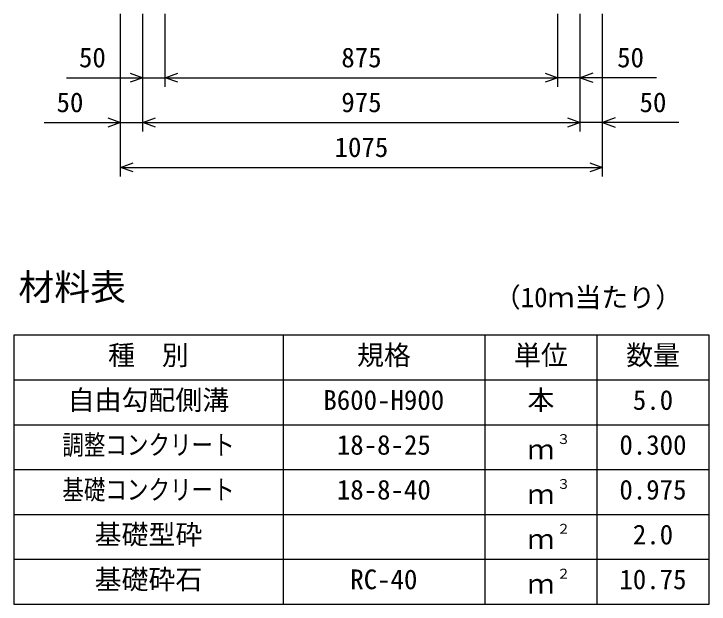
# Model space of a CAD drawing. Units: millimetres, scale not verified. Extents: x -16800 to 16800, y -5940 to 5940.
# Drawn here: x 11907 to 13457, y 865 to 2181 of the extents above; entities that cross this region are included whole.
import ezdxf
from ezdxf.enums import TextEntityAlignment as Align

# ---------------------------------------------------------------- set-up
doc = ezdxf.new("R2010")
doc.units = ezdxf.units.MM
doc.header["$LTSCALE"] = 20
for name, color, linetype, lineweight in [('0-0_DIM', 7, 'Continuous', 25), ('0-3_HYO', 3, 'Continuous', 25), ('0-4_HYO2', 4, 'Continuous', 25), ('0-6_TXT', 7, 'Continuous', 25)]:
    doc.layers.add(name, color=color, linetype=linetype, lineweight=lineweight)
doc.styles.add('ＭＳ ゴシック', font='')
doc.styles.get('ＭＳ ゴシック').set_extended_font_data('MS Gothic')

msp = doc.modelspace()

# ---------------------------------------------------------------- linework, layer by layer
at = {"layer": '0-0_DIM'}
for p, q in [((12144.28, 1819.15), (12144.28, 2181.49)), ((12194.28, 1919.15), (12194.28, 2181.49)), ((12244.28, 2019.15), (12244.28, 2181.49)), ((13119.28, 2019.15), (13119.28, 2181.49)), ((13169.28, 1919.15), (13169.28, 2181.49)), ((13219.28, 1819.15), (13219.28, 2181.49)), ((12024.28, 2039.15), (12244.28, 2039.15)), ((12244.28, 2039.15), (13119.28, 2039.15)), ((13339.28, 2039.15), (13119.28, 2039.15)), ((11974.28, 1939.15), (12194.28, 1939.15)), ((12194.28, 1939.15), (13169.28, 1939.15)), ((13389.28, 1939.15), (13169.28, 1939.15)), ((12144.28, 1839.15), (13219.28, 1839.15))]:
    msp.add_line(p, q, dxfattribs=at)
for points in [[(12166.09, 2049.41), (12194.28, 2039.15), (12166.09, 2028.89)], [(12272.47, 2028.89), (12244.28, 2039.15), (12272.47, 2049.41)], [(13091.09, 2049.41), (13119.28, 2039.15), (13091.09, 2028.89)], [(13197.47, 2049.41), (13169.28, 2039.15), (13197.47, 2028.89)], [(12116.09, 1949.41), (12144.28, 1939.15), (12116.09, 1928.89)], [(12222.47, 1928.89), (12194.28, 1939.15), (12222.47, 1949.41)], [(13141.09, 1949.41), (13169.28, 1939.15), (13141.09, 1928.89)], [(13247.47, 1949.41), (13219.28, 1939.15), (13247.47, 1928.89)], [(12172.47, 1828.89), (12144.28, 1839.15), (12172.47, 1849.41)], [(13191.09, 1849.41), (13219.28, 1839.15), (13191.09, 1828.89)]]:
    msp.add_lwpolyline(points, dxfattribs=at)
at = {"layer": '0-3_HYO'}
for p, q in [((12506.78, 1465.2), (12506.78, 865.2)), ((12956.78, 1465.2), (12956.78, 865.2)), ((13206.78, 1465.2), (13206.78, 865.2)), ((11906.78, 1365.2), (13456.78, 1365.2))]:
    msp.add_line(p, q, dxfattribs=at)
msp.add_lwpolyline([(11906.78, 865.2), (13456.78, 865.2), (13456.78, 1465.2), (11906.78, 1465.2)], close=True, dxfattribs=at)
at = {"layer": '0-4_HYO2'}
for p, q in [((11906.78, 1265.2), (13456.78, 1265.2)), ((11906.78, 1165.2), (13456.78, 1165.2)), ((11906.78, 1065.2), (13456.78, 1065.2)), ((11906.78, 965.2), (13456.78, 965.2))]:
    msp.add_line(p, q, dxfattribs=at)

# ---------------------------------------------------------------- texts
at = {"layer": '0-0_DIM', "style": 'ＭＳ ゴシック'}
for s, p in [('50', (12051.84, 2049.15)), ('875', (12636.78, 2049.15)), ('50', (13251.72, 2049.15)), ('50', (12001.84, 1949.15)), ('975', (12636.78, 1949.15)), ('50', (13301.72, 1949.15)), ('1075', (12621.78, 1849.15))]:
    msp.add_text(s, height=43.99, dxfattribs=at).set_placement(p, align=Align.BOTTOM_LEFT)
at = {"layer": '0-6_TXT', "style": 'ＭＳ ゴシック'}
for s, height, p in [('材料表', 58.65, (11916.78, 1525.2)), ('（10ｍ当たり）', 43.99, (12976.78, 1514.2)), ('種\u3000別', 43.99, (12116.78, 1385.2)), ('規格', 43.99, (12671.78, 1385.2)), ('単位', 43.99, (13021.78, 1385.2)), ('数量', 43.99, (13271.78, 1385.2)), ('自由勾配側溝', 43.99, (12026.78, 1285.2)), ('本', 43.99, (13051.78, 1285.2)), ('B600-H900', 43.99, (12596.78, 1285.2)), ('5.0', 43.99, (13286.78, 1285.2)), ('18-8-25', 43.99, (12626.78, 1185.2)), ('３', 21.99, (13117.32, 1215.57)), ('0.300', 43.99, (13256.78, 1185.2)), ('ｍ', 43.99, (13051.78, 1175.2)), ('18-8-40', 43.99, (12626.78, 1085.2)), ('３', 21.99, (13117.32, 1115.57)), ('0.975', 43.99, (13256.78, 1085.2)), ('ｍ', 43.99, (13051.78, 1075.2)), ('基礎型砕', 43.99, (12086.78, 985.2)), ('２', 21.99, (13117.32, 1015.57)), ('2.0', 43.99, (13286.78, 985.2)), ('ｍ', 43.99, (13051.78, 975.2)), ('基礎砕石', 43.99, (12086.78, 885.2)), ('RC-40', 43.99, (12656.78, 885.2)), ('２', 21.99, (13117.32, 915.57)), ('10.75', 43.99, (13256.78, 885.2)), ('ｍ', 43.99, (13051.78, 875.2))]:
    msp.add_text(s, height=height, dxfattribs=at).set_placement(p, align=Align.BOTTOM_LEFT)
at = {"layer": '0-6_TXT', "style": 'ＭＳ ゴシック', "width": 0.8}
for s, p in [('調整コンクリート', (12014.78, 1185.2)), ('基礎コンクリート', (12014.78, 1085.2))]:
    msp.add_text(s, height=43.99, dxfattribs=at).set_placement(p, align=Align.BOTTOM_LEFT)

doc.saveas('drawing.dxf')
